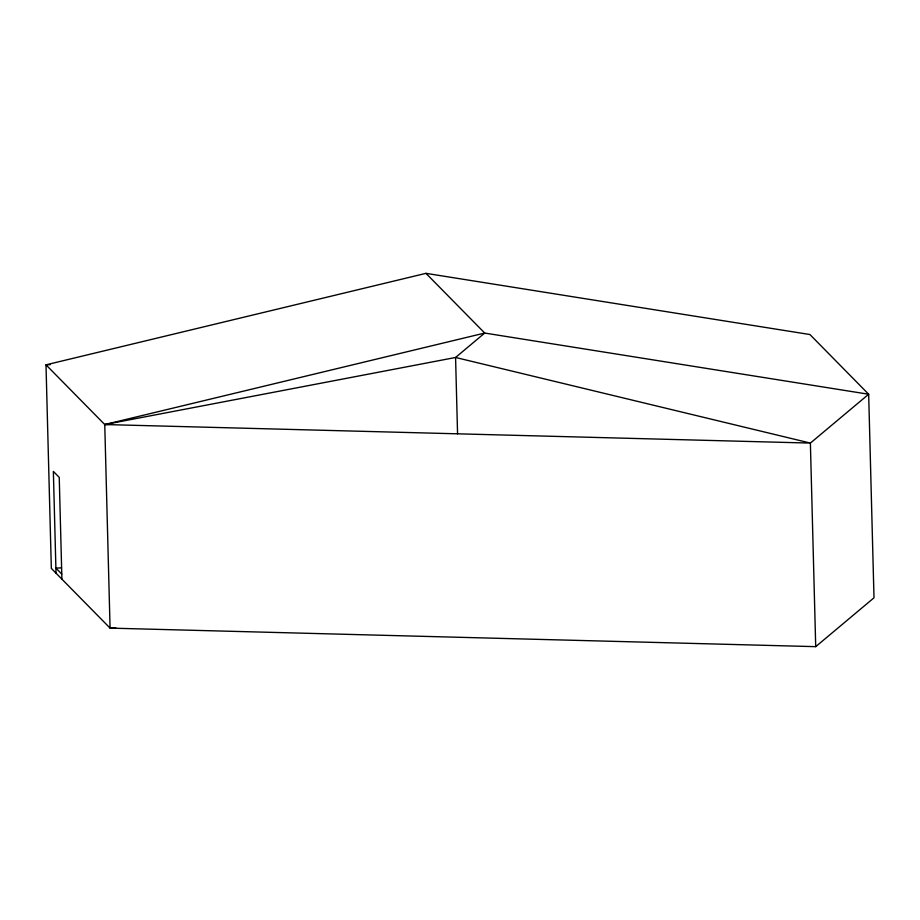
<?xml version="1.0" encoding="UTF-8"?>
<svg xmlns="http://www.w3.org/2000/svg" width="920" height="920" viewBox="0 0 920 920"><rect width="100%" height="100%" fill="white"/><g stroke="black" fill="none" stroke-linecap="round" stroke-linejoin="round"><path stroke-width="1.38" d="M815.718 646.656L874 597.816L868.664 394.243L809.922 334.535L425.96 273.343L46 364.837L51.336 568.41L110.078 628.119L815.718 646.656L810.382 443.084L868.664 394.243L484.713 333.051L104.754 424.546L46 364.837L50.312 364.665M109.054 424.373L104.754 424.546L110.078 628.119L115.828 627.9M61.456 567.881L55.901 568.1L61.766 574.068M425.96 273.343L484.713 333.051L455.572 357.478L104.754 424.546L810.382 443.084L455.572 357.478L457.562 433.815M61.904 579.163L59.236 477.376L53.36 471.408L56.028 573.194"/></g></svg>
